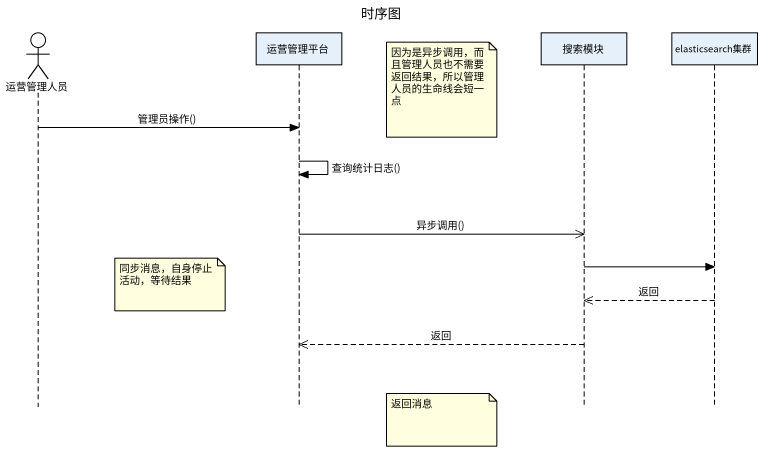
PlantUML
@startuml
title 时序图
hide footbox
actor 运营管理人员
participant 运营管理平台
participant 搜索模块
participant elasticsearch集群

note right of 运营管理平台 : 因为是异步调用，而且管理人员也不需要返回结果，所以管理人员的生命线会短一点
运营管理人员 -> 运营管理平台 : 管理员操作()
运营管理平台 -> 运营管理平台 : 查询统计日志()
运营管理平台 ->> 搜索模块 : 异步调用()
搜索模块 -> elasticsearch集群
note left of 运营管理平台 : 同步消息，自身停止活动，等待结果
elasticsearch集群 -->> 搜索模块 : 返回
搜索模块 -->> 运营管理平台 : 返回
note right of 运营管理平台 : 返回消息
@enduml
